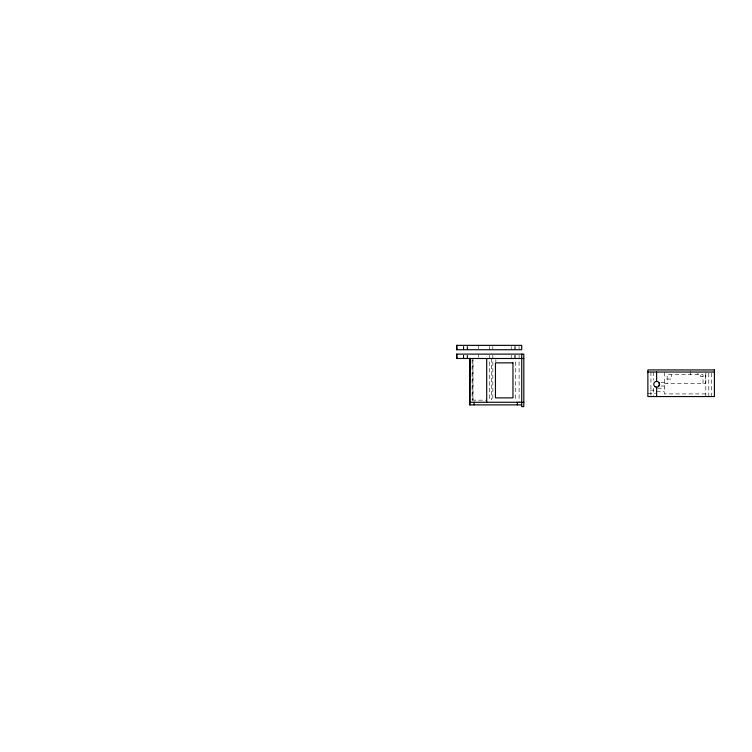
<?xml version="1.0" encoding="UTF-8"?>
<svg xmlns="http://www.w3.org/2000/svg" width="752" height="752" viewBox="0 0 752 752"><rect width="100%" height="100%" fill="white"/><g stroke="black" fill="none" stroke-linecap="round" stroke-linejoin="round"><path stroke-width="0.56" stroke-dasharray="3.76 2.82" d="M703.017 376.414L700.394 376.414L700.394 374.665M667.127 379.036L671.498 379.036L671.498 374.665M661.064 382.552L664.326 382.552M664.326 383.417L705.649 383.417L705.649 372.033M661.064 386.03L664.326 386.03M657.718 388.229L664.326 388.229M650.057 390.119L655.528 390.119M656.618 391.736L664.326 391.736M647.867 393.616L655.528 393.616M705.818 393.926L664.326 393.926L664.326 372.033M472.115 400.158L486.704 400.158M711.42 373.199L711.42 396.548M708.798 373.199L708.798 396.548M705.818 373.189L705.818 396.548M703.017 383.417L703.017 374.665L667.127 374.665L667.127 383.417M697.941 372.776L697.941 374.665M690.59 370.877L690.59 374.665M653.554 372.033L653.554 380.211M653.554 388.38L653.554 395.383M650.931 372.033L650.931 395.383M519.096 346.456L519.087 349.736M519.096 355.207L519.096 402.264M515.59 346.456L515.59 349.736M515.59 355.207L515.59 399.961M514.716 346.456L514.716 349.736M514.716 355.207L514.716 358.488M511.21 346.456L511.21 349.736M511.21 355.207L511.21 358.488M495.85 359.644L495.85 361.947M492.833 346.456L492.833 349.736M492.833 355.207L492.833 399.961M491.423 358.488L491.423 399.961M489.326 346.456L489.326 349.736M489.326 355.207L489.326 399.961M478.291 345.356L478.291 348.646M478.291 354.117L478.291 357.397M472.115 359.644L472.115 399.961M467.312 346.456L467.312 349.736M467.312 355.207L467.312 358.488M467.077 346.456L467.077 349.736M467.077 355.207L467.077 358.488M463.815 346.456L463.815 349.736M463.815 355.207L463.815 358.488M463.57 346.456L463.57 349.736M463.57 355.207L463.57 358.488M472.961 399.961L472.961 359.644L472.895 399.961"/><path stroke-width="1.13" d="M658.893 386.03L659.513 384.291L658.893 382.552M456.558 349.736L521.719 349.736L521.719 345.356L456.558 345.356L456.887 349.595M521.719 354.117L521.719 406.644L523.815 406.644L523.815 354.117L456.558 354.117L456.887 358.356M470.019 358.356L469.69 404.886L521.719 404.886M456.558 358.488L523.815 358.488M647.867 372.033L714.4 372.033M469.69 402.264L523.815 402.264M656.618 372.033L656.618 381.405M656.618 387.186L656.618 396.548M517.338 402.264L517.338 404.886M486.704 358.488L486.704 402.264M474.07 402.264L474.07 404.886M469.925 358.488L469.944 404.886M456.793 345.356L456.812 349.736M456.793 354.117L456.812 358.488M512.967 362.868L495.455 362.868L495.455 397.883L512.967 397.883L512.967 362.868M714.4 369.937L647.867 369.937L647.867 396.548L714.4 396.548L714.4 369.937M655.18 386.791A2.886 2.886 0 0 0 659.513 384.291A2.886 2.886 0 0 0 655.18 381.79A2.886 2.886 0 0 0 655.18 386.791"/></g></svg>
